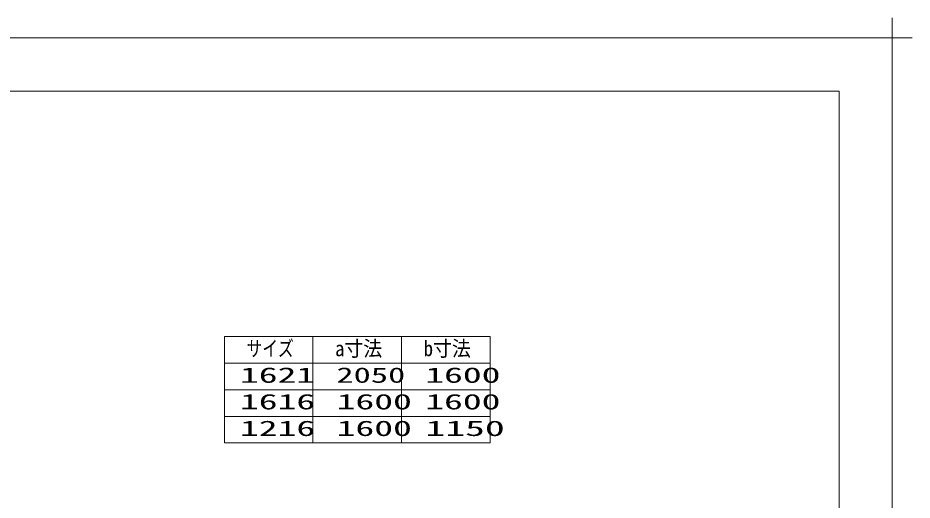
# Model space of a CAD drawing. Units: millimetres on the paper. Extents: x -305 to 305, y -152 to 152.
# Drawn here: x -45.5 to 122.7, y 61.6 to 152.3 of the extents above; entities that cross this region are included whole.
import ezdxf
from ezdxf.enums import TextEntityAlignment as Align

# ---------------------------------------------------------------- set-up
doc = ezdxf.new("R2010")
doc.units = ezdxf.units.MM
for name, color, linetype, lineweight in [('0-1_RV', 7, 'Continuous', 9), ('0-3_1図面枠', 7, 'Continuous', 9), ('0-4_図面枠', 3, 'Continuous', 9), ('0-5_DEFPOINTS', 7, 'Continuous', 9)]:
    doc.layers.add(name, color=color, linetype=linetype, lineweight=lineweight)
doc.styles.add('ＭＳ ゴシック', font='')
doc.styles.get('ＭＳ ゴシック').set_extended_font_data('MS Gothic')

# ---------------------------------------------------------------- blocks, each defined once
blk = doc.blocks.new('グループ-6')
at = {"layer": '0-3_1図面枠'}
for p, q in [((4200, 2895), (4200, 3045)), ((4275, 2970), (4125, 2970))]:
    blk.add_line(p, q, dxfattribs=at)

msp = doc.modelspace()

# ---------------------------------------------------------------- linework, layer by layer
at = {"layer": '0-1_RV'}
for p, q in [((-6.619, 92.367), (-6.619, 72.367)), ((-6.619, 92.367), (43.381, 92.367)), ((10.047, 92.367), (10.047, 72.367)), ((26.714, 92.367), (26.714, 72.367)), ((43.381, 92.367), (43.381, 72.367)), ((-6.619, 87.367), (43.381, 87.367)), ((-6.619, 82.367), (43.381, 82.367)), ((-6.619, 77.367), (43.381, 77.367)), ((-6.619, 72.367), (43.381, 72.367))]:
    msp.add_line(p, q, dxfattribs=at)
at = {"layer": '0-4_図面枠'}
msp.add_lwpolyline([(-291.017, -138.498), (108.983, -138.498), (108.983, 138.502), (-291.017, 138.502)], close=True, dxfattribs=at)
at = {"layer": '0-5_DEFPOINTS'}
for p, q in [((118.983, 148.502), (-301.017, 148.502)), ((118.983, -148.498), (118.983, 148.502))]:
    msp.add_line(p, q, dxfattribs=at)

# ---------------------------------------------------------------- block references
at = {"layer": '0-3_1図面枠', "xscale": 0.05, "yscale": 0.05}
msp.add_blockref('グループ-6', (-91.017, 0.002), dxfattribs=at)

# ---------------------------------------------------------------- texts
at = {"layer": '0-1_RV', "style": 'ＭＳ ゴシック'}
for s, height, width, p in [('サイズ', 2.889, 0.75, (-2.441, 87.812)), ('a寸法', 2.889, 0.9, (14.205, 87.812)), ('b寸法', 2.889, 0.9, (30.872, 87.812)), ('1621', 2.889, 1.8, (-3.686, 82.812)), ('2050', 2.889, 1.65, (14.444, 82.812)), ('1600', 2.889, 1.8, (31.165, 82.812)), ('1616', 2.889, 1.8, (-3.686, 77.812)), ('1600', 2.889, 1.8, (14.499, 77.812)), ('1600', 2.889, 1.8, (31.165, 77.812)), ('1216', 2.889, 1.8, (-3.686, 72.812)), ('1600', 2.889, 1.8, (14.499, 72.812)), ('1150', 2.886, 1.9, (31.197, 72.812))]:
    msp.add_text(s, height=height, dxfattribs=dict(at, width=width)).set_placement(p, align=Align.BOTTOM_LEFT)

doc.saveas('drawing.dxf')
